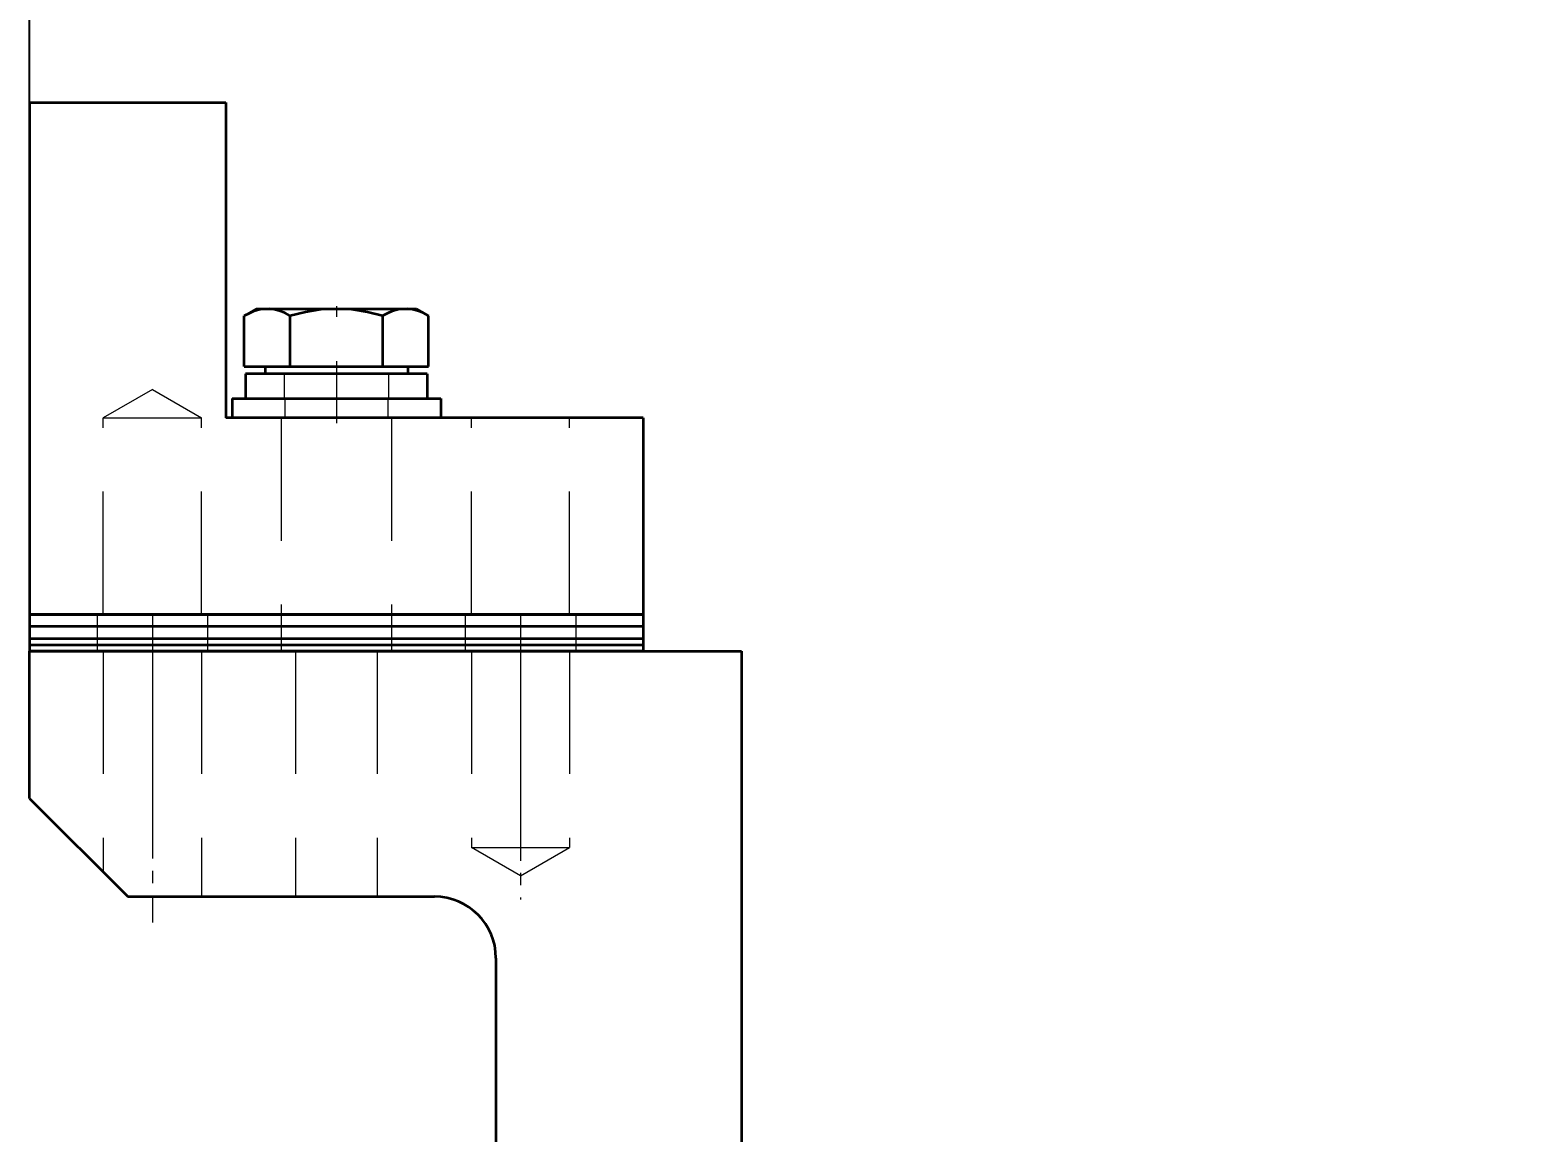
# Model space of a CAD drawing. Header units: millimetres. Extents: x 5606 to 13175, y -3239 to -2051.
# Drawn here: x 5793.7 to 5914.4, y -2365 to -2275.1 of the extents above; entities that cross this region are included whole.
import ezdxf

# ---------------------------------------------------------------- set-up
doc = ezdxf.new("R2010")
doc.units = ezdxf.units.MM
doc.linetypes.add('CENTER-HOKUTO', pattern=[23, 20, -1, 1, -1])
doc.linetypes.add('HIDDEN-HOKUTO', pattern=[3.8, 2.5, -1.3])
doc.layers.add('AM_7', color=2, linetype='CENTER-HOKUTO', lineweight=30)
doc.layers.add('AM_HID', color=1, linetype='HIDDEN-HOKUTO', lineweight=25)
doc.layers.add('word_dim', color=253, linetype='Continuous')
doc.styles.get("Standard").update_dxf_attribs({"font": 'romans.shx', "bigfont": 'bigfont.shx'})
doc.dimstyles.new('RS1-4', dxfattribs={"dimscale": 4, "dimtxt": 3.5, "dimasz": 3, "dimexe": 1, "dimexo": 0, "dimgap": 1, "dimtad": 3, "dimdsep": 46, "dimtxsty": 'Standard', "dimblk1": 'OPEN', "dimblk2": 'OPEN', "dimsah": 1, "dimcen": 0, "dimclrd": 256, "dimclre": 256, "dimclrt": 3, "dimadec": 0, "dimazin": 0, "dimtfac": 1, "dimtmove": 0, "dimatfit": 3, "dimldrblk": 'OPEN', "dimfxl": 0, "dimtolj": 1, "dimtzin": 0, "dimarcsym": 0})

# ---------------------------------------------------------------- blocks, each defined once
blk = doc.blocks.new('_Open')
at = {"color": 0, "lineweight": -2}
for p, q in [((-1, 0.167), (0, 0)), ((-1, -0.167), (0, 0)), ((0, 0), (-1, 0))]:
    blk.add_line(p, q, dxfattribs=at)
blk = doc.blocks.new('*D265')
at = {"layer": 'DEFPOINTS', "color": 0, "linetype": 'Continuous', "ltscale": 2}
for p in [(6173.7, -2218.94), (6173.7, -2272.98), (5793.7, -2289.98)]:
    blk.add_point(p, dxfattribs=at)
at = {"layer": 'word_dim', "linetype": 'Continuous', "lineweight": -2, "ltscale": 2}
for p, q in [((5793.7, -2289.98), (5793.7, -2214.94)), ((6173.7, -2272.98), (6173.7, -2214.94)), ((5805.7, -2218.94), (6161.7, -2218.94))]:
    blk.add_line(p, q, dxfattribs=at)
at = {"layer": 'word_dim', "linetype": 'Continuous', "lineweight": -2, "ltscale": 2, "xscale": 12, "yscale": 12, "zscale": 12, "rotation": 180}
blk.add_blockref('_Open', (5793.7, -2218.94), dxfattribs=at)
at = {"layer": 'word_dim', "linetype": 'Continuous', "lineweight": -2, "ltscale": 2, "xscale": 12, "yscale": 12, "zscale": 12}
blk.add_blockref('_Open', (6173.7, -2218.94), dxfattribs=at)
at = {"layer": 'word_dim', "color": 3, "linetype": 'Continuous', "ltscale": 2, "insert": (5983.7, -2207.94), "char_height": 14, "attachment_point": 5}
blk.add_mtext('\\A1;380', dxfattribs=at)

msp = doc.modelspace()

# ---------------------------------------------------------------- linework, layer by layer
at = {"color": 7, "lineweight": 35, "ltscale": 0.4}
for p, q in [((5793.698, -2281.083), (5809.698, -2281.083)), ((5843.698, -2306.784), (5843.698, -2322.784))]:
    msp.add_line(p, q, dxfattribs=at)
at = {"color": 7, "lineweight": 35}
for p, q in [((5793.698, -2281.083), (5793.698, -2322.784)), ((5809.698, -2281.083), (5809.698, -2306.784)), ((5843.698, -2306.784), (5809.698, -2306.784)), ((5793.698, -2322.784), (5843.698, -2322.784)), ((5843.698, -2322.784), (5793.698, -2322.784)), ((5843.698, -2323.784), (5793.698, -2323.784)), ((5843.698, -2323.784), (5793.698, -2323.784)), ((5843.698, -2324.784), (5793.698, -2324.784)), ((5843.698, -2324.784), (5793.698, -2324.784)), ((5843.698, -2325.284), (5793.698, -2325.284)), ((5843.698, -2325.284), (5793.698, -2325.284)), ((5793.698, -2325.784), (5851.698, -2325.784)), ((5843.698, -2325.784), (5793.698, -2325.784)), ((5851.698, -2325.784), (5851.698, -2390.784)), ((5801.698, -2345.784), (5826.698, -2345.784)), ((5831.698, -2350.784), (5831.698, -2402.943))]:
    msp.add_line(p, q, dxfattribs=at)
at = {"color": 7, "lineweight": 35, "ltscale": 0.029085}
for p, q in [((5812.198, -2297.883), (5811.19, -2298.465)), ((5825.198, -2297.883), (5826.205, -2298.465))]:
    msp.add_line(p, q, dxfattribs=at)
at = {"color": 7, "lineweight": 35, "ltscale": 0.102957}
for p, q in [((5811.19, -2302.583), (5811.19, -2298.465)), ((5814.941, -2302.583), (5814.941, -2298.465)), ((5822.455, -2298.465), (5822.455, -2302.583)), ((5826.205, -2302.583), (5826.205, -2298.465))]:
    msp.add_line(p, q, dxfattribs=at)
at = {"color": 7, "lineweight": 35, "ltscale": 0.1625}
for p, q in [((5812.198, -2297.883), (5818.698, -2297.883)), ((5818.698, -2297.883), (5825.198, -2297.883))]:
    msp.add_line(p, q, dxfattribs=at)
at = {"color": 7, "lineweight": 35, "ltscale": 0.093771}
for p, q in [((5811.19, -2302.583), (5814.941, -2302.583)), ((5822.455, -2302.583), (5826.205, -2302.583))]:
    msp.add_line(p, q, dxfattribs=at)
at = {"color": 7, "lineweight": 35, "ltscale": 0.015001}
for p, q in [((5812.883, -2302.583), (5812.883, -2303.184)), ((5824.513, -2302.583), (5824.513, -2303.184))]:
    msp.add_line(p, q, dxfattribs=at)
at = {"color": 7, "lineweight": 35, "ltscale": 0.187833}
msp.add_line((5814.941, -2302.583), (5822.455, -2302.583), dxfattribs=at)
at = {"color": 7, "lineweight": 35, "ltscale": 0.185}
for p, q in [((5818.698, -2303.184), (5811.298, -2303.184)), ((5826.098, -2303.184), (5818.698, -2303.184))]:
    msp.add_line(p, q, dxfattribs=at)
at = {"color": 7, "lineweight": 35, "ltscale": 0.05}
for p, q in [((5811.298, -2303.184), (5811.298, -2305.184)), ((5826.098, -2303.184), (5826.098, -2305.184))]:
    msp.add_line(p, q, dxfattribs=at)
at = {"color": 7, "lineweight": 35, "ltscale": 0.2125}
for p, q in [((5810.198, -2305.184), (5818.698, -2305.184)), ((5818.698, -2305.184), (5827.198, -2305.184))]:
    msp.add_line(p, q, dxfattribs=at)
at = {"color": 7, "lineweight": 35, "ltscale": 0.039999}
for p, q in [((5810.198, -2305.184), (5810.198, -2306.784)), ((5827.198, -2305.184), (5827.198, -2306.784))]:
    msp.add_line(p, q, dxfattribs=at)
at = {"color": 7, "lineweight": 35, "ltscale": 0.025}
for p, q in [((5793.698, -2322.784), (5793.698, -2323.784)), ((5843.698, -2322.784), (5843.698, -2323.784)), ((5793.698, -2323.784), (5793.698, -2324.784)), ((5843.698, -2323.784), (5843.698, -2324.784))]:
    msp.add_line(p, q, dxfattribs=at)
at = {"color": 7, "lineweight": 35, "ltscale": 0.0125}
for p, q in [((5793.698, -2324.784), (5793.698, -2325.284)), ((5793.698, -2325.284), (5793.698, -2325.784)), ((5843.698, -2324.784), (5843.698, -2325.284)), ((5843.698, -2325.284), (5843.698, -2325.784))]:
    msp.add_line(p, q, dxfattribs=at)
at = {"color": 7, "lineweight": 35, "ltscale": 0.3}
msp.add_line((5793.698, -2337.784), (5793.698, -2325.784), dxfattribs=at)
at = {"color": 7, "lineweight": 35, "ltscale": 0.282843}
msp.add_line((5793.698, -2337.784), (5801.698, -2345.784), dxfattribs=at)
at = {"color": 7, "lineweight": 35}
for points in [[(5814.941, -2298.465), (5814.491, -2298.23), (5814.034, -2298.048), (5813.625, -2297.94), (5813.212, -2297.889), (5812.586, -2297.926), (5811.965, -2298.094), (5811.575, -2298.261), (5811.19, -2298.465)], [(5818.698, -2297.883), (5817.429, -2297.954), (5816.174, -2298.156), (5814.941, -2298.465)], [(5822.455, -2298.465), (5821.221, -2298.156), (5819.967, -2297.954), (5818.698, -2297.883)], [(5826.205, -2298.465), (5825.755, -2298.23), (5825.299, -2298.048), (5824.889, -2297.94), (5824.476, -2297.889), (5823.85, -2297.926), (5823.229, -2298.094), (5822.84, -2298.261), (5822.455, -2298.465)]]:
    msp.add_lwpolyline(points, dxfattribs=at)
msp.add_arc((5826.698, -2350.784), 5, 0, 90, dxfattribs=at)
at = {"layer": 'AM_7', "color": 2, "lineweight": 13}
for p, q in [((5818.698, -2297.67), (5818.698, -2298.546)), ((5818.698, -2302.163), (5818.698, -2307.204)), ((5803.698, -2322.683), (5803.698, -2347.884)), ((5833.698, -2322.853), (5833.698, -2346.024))]:
    msp.add_line(p, q, dxfattribs=at)
at = {"layer": 'AM_HID', "color": 1, "lineweight": 13, "ltscale": 4}
for p, q in [((5814.941, -2302.583), (5814.941, -2298.465)), ((5822.455, -2302.583), (5822.455, -2298.465)), ((5814.448, -2303.184), (5818.698, -2303.184)), ((5814.448, -2303.184), (5814.448, -2305.184)), ((5818.698, -2303.184), (5822.948, -2303.184)), ((5822.948, -2303.184), (5822.948, -2305.184)), ((5803.698, -2304.474), (5799.698, -2306.784)), ((5803.698, -2304.474), (5807.698, -2306.784)), ((5814.448, -2305.184), (5818.698, -2305.184)), ((5814.498, -2305.184), (5814.498, -2306.784)), ((5818.698, -2305.184), (5822.948, -2305.184)), ((5822.898, -2305.184), (5822.898, -2306.784)), ((5799.698, -2306.784), (5805.616, -2306.784)), ((5799.698, -2322.784), (5799.698, -2306.784)), ((5801.78, -2306.784), (5807.698, -2306.784)), ((5807.698, -2322.784), (5807.698, -2306.784)), ((5810.198, -2306.784), (5818.698, -2306.784)), ((5814.198, -2306.784), (5814.198, -2322.784)), ((5818.698, -2306.784), (5827.198, -2306.784)), ((5823.198, -2306.784), (5823.198, -2322.784)), ((5829.698, -2322.784), (5829.698, -2306.784)), ((5837.698, -2322.784), (5837.698, -2306.784)), ((5799.198, -2322.784), (5799.198, -2323.784)), ((5808.198, -2322.784), (5808.198, -2323.784)), ((5814.198, -2322.784), (5814.198, -2323.784)), ((5823.198, -2322.784), (5823.198, -2323.784)), ((5829.198, -2322.784), (5829.198, -2323.784)), ((5838.198, -2322.784), (5838.198, -2323.784)), ((5799.198, -2323.784), (5799.198, -2324.784)), ((5808.198, -2323.784), (5808.198, -2324.784)), ((5814.198, -2323.784), (5814.198, -2324.784)), ((5823.198, -2323.784), (5823.198, -2324.784)), ((5829.198, -2323.784), (5829.198, -2324.784)), ((5838.198, -2323.784), (5838.198, -2324.784)), ((5799.198, -2324.784), (5799.198, -2325.284)), ((5799.198, -2325.284), (5799.198, -2325.784)), ((5808.198, -2324.784), (5808.198, -2325.284)), ((5808.198, -2325.284), (5808.198, -2325.784)), ((5814.198, -2324.784), (5814.198, -2325.284)), ((5814.198, -2325.284), (5814.198, -2325.784)), ((5823.198, -2324.784), (5823.198, -2325.284)), ((5823.198, -2325.284), (5823.198, -2325.784)), ((5829.198, -2324.784), (5829.198, -2325.284)), ((5829.198, -2325.284), (5829.198, -2325.784)), ((5838.198, -2324.784), (5838.198, -2325.284)), ((5838.198, -2325.284), (5838.198, -2325.784)), ((5799.698, -2325.784), (5799.698, -2343.784)), ((5807.698, -2325.784), (5807.698, -2345.784)), ((5815.374, -2325.784), (5815.374, -2345.784)), ((5822.021, -2325.784), (5822.021, -2345.784)), ((5829.698, -2325.784), (5829.698, -2341.784)), ((5837.698, -2325.784), (5837.698, -2341.784)), ((5829.698, -2341.784), (5835.616, -2341.784)), ((5833.698, -2344.093), (5829.698, -2341.784)), ((5831.78, -2341.784), (5837.698, -2341.784)), ((5833.698, -2344.093), (5837.698, -2341.784))]:
    msp.add_line(p, q, dxfattribs=at)
for points in [[(5811.19, -2298.465), (5811.641, -2298.23), (5812.097, -2298.048), (5812.507, -2297.94), (5812.919, -2297.889), (5813.546, -2297.926), (5814.167, -2298.094), (5814.556, -2298.261), (5814.941, -2298.465)], [(5814.941, -2298.465), (5816.174, -2298.156), (5817.429, -2297.954), (5818.698, -2297.883)], [(5818.698, -2297.883), (5819.967, -2297.954), (5821.221, -2298.156), (5822.455, -2298.465)], [(5822.455, -2298.465), (5822.905, -2298.23), (5823.361, -2298.048), (5823.771, -2297.94), (5824.184, -2297.889), (5824.81, -2297.926), (5825.431, -2298.094), (5825.82, -2298.261), (5826.205, -2298.465)]]:
    msp.add_lwpolyline(points, dxfattribs=at)

# ---------------------------------------------------------------- dimensions: what is measured, and where the dimension line sits
at = {"layer": 'word_dim', "linetype": 'Continuous', "ltscale": 2}
dim = msp.add_linear_dim(base=(6173.698, -2218.944), p1=(5793.698, -2289.977), p2=(6173.698, -2272.977), dimstyle='RS1-4', dxfattribs=at)
dim.commit()
dim.dimension.update_dxf_attribs({"geometry": '*D265', "text_midpoint": (5983.698, -2207.944)})

doc.saveas('drawing.dxf')
